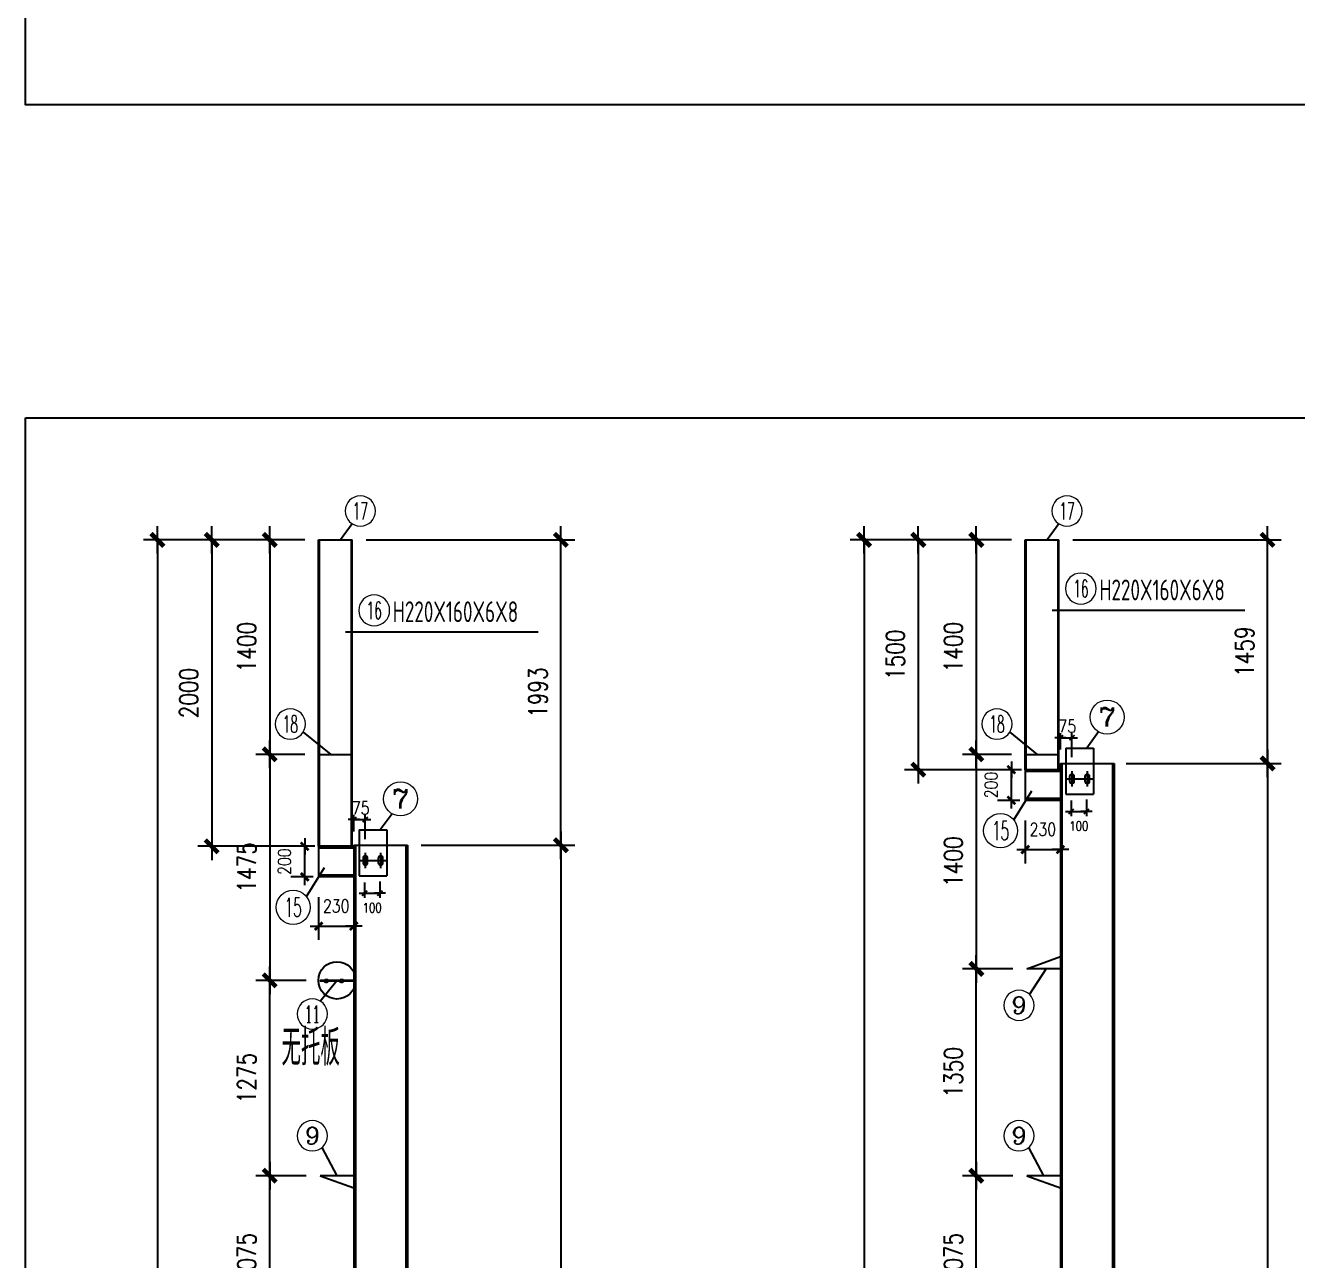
# Model space of a CAD drawing. Header units: millimetres. Extents: x 2451220 to 4527627, y -5186613 to -1639140.
# Drawn here: x 2483553 to 2491857, y -1809499 to -1801438 of the extents above; entities that cross this region are included whole.
import ezdxf
from ezdxf.enums import TextEntityAlignment as Align

# ---------------------------------------------------------------- set-up
doc = ezdxf.new("R2010")
doc.units = ezdxf.units.MM
doc.header["$LTSCALE"] = 1000
doc.header["$PDMODE"] = 34
doc.layers.add('钢架', color=7, linetype='Continuous', lineweight=25)
doc.styles.add('COMPLEX', font='COMPLEX')
doc.styles.add('DIM_FONT', font='simplex.shx', dxfattribs={"width": 0.8, "bigfont": 'hztxt.shx'})
doc.styles.add('hz', font='gbenor.shx', dxfattribs={"width": 0.75, "height": 100, "bigfont": 'gbcbig.shx'})
doc.styles.add('TSSD_Label', font='Tssdeng.shx', dxfattribs={"width": 0.7, "bigfont": 'hztxt.shx'})
doc.dimstyles.new('WGH(1)', dxfattribs={"dimscale": 1.2, "dimtxt": 100, "dimasz": 0.5, "dimexe": 75, "dimexo": 75, "dimgap": 75, "dimtad": 1, "dimdec": 0, "dimzin": 0, "dimdsep": 46, "dimtxsty": 'DIM_FONT', "dimblk1": '_DIMX', "dimblk2": '_DIMX', "dimsah": 1, "dimcen": 0.09, "dimclrd": 3, "dimclre": 3, "dimclrt": 7, "dimadec": 0, "dimazin": 0, "dimtfac": 1, "dimtdec": 0, "dimtix": 1, "dimtmove": 2, "dimatfit": 3, "dimldrblk": '_DIMX', "dimfxl": 1, "dimtolj": 1, "dimtzin": 0, "dimarcsym": 0})

# ---------------------------------------------------------------- blocks, each defined once
blk = doc.blocks.new('_DIMX')
blk.add_line((-150, 0), (150, 0))
at = {"const_width": 50}
blk.add_lwpolyline([(-70, -70), (70, 70)], dxfattribs=at)
blk = doc.blocks.new('*D516')
at = {"color": 3, "lineweight": -2}
for p, q in [((2485376.3, -1804795.9), (2484324.1, -1804795.9)), ((2484414.1, -1804796.5), (2484414.1, -1816720.3)), ((2485581.3, -1816720.9), (2484324.1, -1816720.9))]:
    blk.add_line(p, q, dxfattribs=at)
at = {"layer": 'Defpoints', "color": 0}
for p in [(2485466.3, -1804795.9), (2484414.1, -1816720.9), (2485671.3, -1816720.9)]:
    blk.add_point(p, dxfattribs=at)
at = {"color": 3, "lineweight": -2, "xscale": 0.6, "yscale": 0.6, "zscale": 0.6}
for p, rotation in [((2484414.1, -1804795.9), 90), ((2484414.1, -1816720.9), 270)]:
    blk.add_blockref('_DIMX', p, dxfattribs=dict(at, rotation=rotation))
at = {"color": 7, "insert": (2484264.1, -1810758.4), "char_height": 120, "attachment_point": 5, "rotation": 90, "style": 'DIM_FONT'}
blk.add_mtext('\\A1;11925', dxfattribs=at)
blk = doc.blocks.new('轴线标号')
at = {"lineweight": 13}
blk.add_circle((0, 0), 0.5, dxfattribs=at)
at = {"layer": '钢架', "lineweight": 13, "style": 'COMPLEX', "width": 1.041667}
blk.add_attdef('A', text='', height=0.56, dxfattribs=at).set_placement((-0.25, -0.28), (0.25, -0.28), align=Align.FIT)
blk = doc.blocks.new('*D2367')
at = {"color": 3, "lineweight": -2}
for p, q in [((2485386.3, -1808945.9), (2485057.1, -1808945.9)), ((2485147.1, -1810020.3), (2485147.1, -1808946.5)), ((2485386.3, -1810020.9), (2485057.1, -1810020.9))]:
    blk.add_line(p, q, dxfattribs=at)
at = {"layer": 'Defpoints', "color": 0}
for p in [(2485147.1, -1808945.9), (2485476.3, -1808945.9), (2485476.3, -1810020.9)]:
    blk.add_point(p, dxfattribs=at)
at = {"color": 3, "lineweight": -2, "xscale": 0.6, "yscale": 0.6, "zscale": 0.6}
for p, rotation in [((2485147.1, -1808945.9), 90), ((2485147.1, -1810020.9), 270)]:
    blk.add_blockref('_DIMX', p, dxfattribs=dict(at, rotation=rotation))
at = {"color": 7, "insert": (2484997.1, -1809483.4), "char_height": 120, "attachment_point": 5, "rotation": 90, "style": 'DIM_FONT'}
blk.add_mtext('\\A1;1075', dxfattribs=at)
blk = doc.blocks.new('*D2368')
at = {"color": 3, "lineweight": -2}
for p, q in [((2485386.3, -1807670.9), (2485057.1, -1807670.9)), ((2485147.1, -1808945.3), (2485147.1, -1807671.5)), ((2485386.3, -1808945.9), (2485057.1, -1808945.9))]:
    blk.add_line(p, q, dxfattribs=at)
at = {"layer": 'Defpoints', "color": 0}
for p in [(2485147.1, -1807670.9), (2485476.3, -1807670.9), (2485476.3, -1808945.9)]:
    blk.add_point(p, dxfattribs=at)
at = {"color": 3, "lineweight": -2, "xscale": 0.6, "yscale": 0.6, "zscale": 0.6}
for p, rotation in [((2485147.1, -1807670.9), 90), ((2485147.1, -1808945.9), 270)]:
    blk.add_blockref('_DIMX', p, dxfattribs=dict(at, rotation=rotation))
at = {"color": 7, "insert": (2484997.1, -1808308.4), "char_height": 120, "attachment_point": 5, "rotation": 90, "style": 'DIM_FONT'}
blk.add_mtext('\\A1;1275', dxfattribs=at)
blk = doc.blocks.new('*D518')
at = {"color": 3, "lineweight": -2}
for p, q in [((2485696.3, -1806698.9), (2485696.3, -1806591)), ((2485696.6, -1806621), (2485771.1, -1806621)), ((2485771.3, -1806748.9), (2485771.3, -1806591))]:
    blk.add_line(p, q, dxfattribs=at)
at = {"layer": 'Defpoints', "color": 0}
for p in [(2485771.3, -1806621), (2485696.3, -1806788.9), (2485771.3, -1806838.9)]:
    blk.add_point(p, dxfattribs=at)
at = {"color": 3, "lineweight": -2, "xscale": 0.24, "yscale": 0.24, "zscale": 0.24, "rotation": 180}
blk.add_blockref('_DIMX', (2485696.3, -1806621), dxfattribs=at)
at = {"color": 3, "lineweight": -2, "xscale": 0.24, "yscale": 0.24, "zscale": 0.24}
blk.add_blockref('_DIMX', (2485771.3, -1806621), dxfattribs=at)
at = {"color": 7, "insert": (2485741, -1806546), "char_height": 84, "attachment_point": 5, "style": 'DIM_FONT'}
blk.add_mtext('\\A1;75', dxfattribs=at)
blk = doc.blocks.new('*D519')
at = {"color": 3, "lineweight": -2}
for p, q in [((2485766.3, -1807031.4), (2485766.3, -1807132.7)), ((2485866.3, -1807025.3), (2485866.3, -1807132.7)), ((2485766.1, -1807102.7), (2485765.8, -1807102.7)), ((2485766.3, -1807102.7), (2485866.3, -1807102.7)), ((2485866.6, -1807102.7), (2485866.8, -1807102.7))]:
    blk.add_line(p, q, dxfattribs=at)
at = {"layer": 'Defpoints', "color": 0}
for p in [(2485766.3, -1806971.4), (2485866.3, -1806965.3), (2485866.3, -1807102.7)]:
    blk.add_point(p, dxfattribs=at)
at = {"color": 3, "lineweight": -2, "xscale": 0.24, "yscale": 0.24, "zscale": 0.24}
blk.add_blockref('_DIMX', (2485766.3, -1807102.7), dxfattribs=at)
at = {"color": 3, "lineweight": -2, "xscale": 0.24, "yscale": 0.24, "zscale": 0.24, "rotation": 180}
blk.add_blockref('_DIMX', (2485866.3, -1807102.7), dxfattribs=at)
at = {"color": 7, "insert": (2485816.3, -1807197.1), "char_height": 60, "attachment_point": 5, "style": 'DIM_FONT'}
blk.add_mtext('\\A1;100', dxfattribs=at)
blk = doc.blocks.new('*D520')
at = {"color": 3, "lineweight": -2}
for p, q in [((2485286.3, -1804795.9), (2485057.1, -1804795.9)), ((2485147.1, -1804796.5), (2485147.1, -1806195.3)), ((2485376.3, -1806195.9), (2485057.1, -1806195.9))]:
    blk.add_line(p, q, dxfattribs=at)
at = {"layer": 'Defpoints', "color": 0}
for p in [(2485376.3, -1804795.9), (2485147.1, -1806195.9), (2485466.3, -1806195.9)]:
    blk.add_point(p, dxfattribs=at)
at = {"color": 3, "lineweight": -2, "xscale": 0.6, "yscale": 0.6, "zscale": 0.6}
for p, rotation in [((2485147.1, -1804795.9), 90), ((2485147.1, -1806195.9), 270)]:
    blk.add_blockref('_DIMX', p, dxfattribs=dict(at, rotation=rotation))
at = {"color": 7, "insert": (2484997.1, -1805495.9), "char_height": 120, "attachment_point": 5, "rotation": 90, "style": 'DIM_FONT'}
blk.add_mtext('\\A1;1400', dxfattribs=at)
blk = doc.blocks.new('*D2369')
at = {"color": 3, "lineweight": -2}
for p, q in [((2486136.3, -1806788.9), (2487138.1, -1806788.9)), ((2487048.1, -1806789.5), (2487048.1, -1816720.3)), ((2486161.3, -1816720.9), (2487138.1, -1816720.9))]:
    blk.add_line(p, q, dxfattribs=at)
at = {"layer": 'Defpoints', "color": 0}
for p in [(2486046.3, -1806788.9), (2486071.3, -1816720.9), (2487048.1, -1816720.9)]:
    blk.add_point(p, dxfattribs=at)
at = {"color": 3, "lineweight": -2, "xscale": 0.6, "yscale": 0.6, "zscale": 0.6}
for p, rotation in [((2487048.1, -1806788.9), 90), ((2487048.1, -1816720.9), 270)]:
    blk.add_blockref('_DIMX', p, dxfattribs=dict(at, rotation=rotation))
at = {"color": 7, "insert": (2486898.1, -1811754.9), "char_height": 120, "attachment_point": 5, "rotation": 90, "style": 'DIM_FONT'}
blk.add_mtext('\\A1;9932', dxfattribs=at)
blk = doc.blocks.new('*D2370')
at = {"color": 3, "lineweight": -2}
for p, q in [((2485776.3, -1804795.9), (2487138.1, -1804795.9)), ((2487048.1, -1806788.3), (2487048.1, -1804796.5)), ((2486414, -1806788.9), (2487138.1, -1806788.9))]:
    blk.add_line(p, q, dxfattribs=at)
at = {"layer": 'Defpoints', "color": 0}
for p in [(2485686.3, -1804795.9), (2487048.1, -1804795.9), (2486324, -1806788.9)]:
    blk.add_point(p, dxfattribs=at)
at = {"color": 3, "lineweight": -2, "xscale": 0.6, "yscale": 0.6, "zscale": 0.6}
for p, rotation in [((2487048.1, -1804795.9), 90), ((2487048.1, -1806788.9), 270)]:
    blk.add_blockref('_DIMX', p, dxfattribs=dict(at, rotation=rotation))
at = {"color": 7, "insert": (2486898.1, -1805792.4), "char_height": 120, "attachment_point": 5, "rotation": 90, "style": 'DIM_FONT'}
blk.add_mtext('\\A1;1993', dxfattribs=at)
blk = doc.blocks.new('*D521')
at = {"color": 3, "lineweight": -2}
for p, q in [((2485441.4, -1806795.9), (2485285.6, -1806795.9)), ((2485375.6, -1806795.6), (2485375.6, -1806795.2)), ((2485375.6, -1806995.9), (2485375.6, -1806795.9)), ((2485430.6, -1806995.9), (2485285.6, -1806995.9)), ((2485375.6, -1806996.3), (2485375.6, -1806996.7))]:
    blk.add_line(p, q, dxfattribs=at)
at = {"layer": 'Defpoints', "color": 0}
for p in [(2485375.6, -1806795.9), (2485531.4, -1806795.9), (2485520.6, -1806995.9)]:
    blk.add_point(p, dxfattribs=at)
at = {"color": 3, "lineweight": -2, "xscale": 0.36, "yscale": 0.36, "zscale": 0.36}
for p, rotation in [((2485375.6, -1806795.9), 270), ((2485375.6, -1806995.9), 90)]:
    blk.add_blockref('_DIMX', p, dxfattribs=dict(at, rotation=rotation))
at = {"color": 7, "insert": (2485243.6, -1806895.9), "char_height": 84, "attachment_point": 5, "rotation": 90, "style": 'DIM_FONT'}
blk.add_mtext('\\A1;200', dxfattribs=at)
blk = doc.blocks.new('*D522')
at = {"color": 3, "lineweight": -2}
for p, q in [((2485466.3, -1807127.9), (2485466.3, -1807407)), ((2485696.3, -1807127.9), (2485696.3, -1807407)), ((2485466, -1807317), (2485465.6, -1807317)), ((2485466.3, -1807317), (2485696.3, -1807317)), ((2485696.7, -1807317), (2485697, -1807317))]:
    blk.add_line(p, q, dxfattribs=at)
at = {"layer": 'Defpoints', "color": 0}
for p in [(2485466.3, -1807037.9), (2485696.3, -1807037.9), (2485696.3, -1807317)]:
    blk.add_point(p, dxfattribs=at)
at = {"color": 3, "lineweight": -2, "xscale": 0.36, "yscale": 0.36, "zscale": 0.36}
blk.add_blockref('_DIMX', (2485466.3, -1807317), dxfattribs=at)
at = {"color": 3, "lineweight": -2, "xscale": 0.36, "yscale": 0.36, "zscale": 0.36, "rotation": 180}
blk.add_blockref('_DIMX', (2485696.3, -1807317), dxfattribs=at)
at = {"color": 7, "insert": (2485581.3, -1807185), "char_height": 84, "attachment_point": 5, "style": 'DIM_FONT'}
blk.add_mtext('\\A1;230', dxfattribs=at)
blk = doc.blocks.new('*D524')
at = {"color": 3, "lineweight": -2}
for p, q in [((2485286.3, -1804795.9), (2484678.5, -1804795.9)), ((2484768.5, -1804796.5), (2484768.5, -1806795.3)), ((2485351.4, -1806795.9), (2484678.5, -1806795.9))]:
    blk.add_line(p, q, dxfattribs=at)
at = {"layer": 'Defpoints', "color": 0}
for p in [(2485376.3, -1804795.9), (2484768.5, -1806795.9), (2485441.4, -1806795.9)]:
    blk.add_point(p, dxfattribs=at)
at = {"color": 3, "lineweight": -2, "xscale": 0.6, "yscale": 0.6, "zscale": 0.6}
for p, rotation in [((2484768.5, -1804795.9), 90), ((2484768.5, -1806795.9), 270)]:
    blk.add_blockref('_DIMX', p, dxfattribs=dict(at, rotation=rotation))
at = {"color": 7, "insert": (2484618.5, -1805795.9), "char_height": 120, "attachment_point": 5, "rotation": 90, "style": 'DIM_FONT'}
blk.add_mtext('\\A1;2000', dxfattribs=at)
blk = doc.blocks.new('*D541')
at = {"color": 3, "lineweight": -2}
for p, q in [((2485286.3, -1806195.9), (2485057.1, -1806195.9)), ((2485147.1, -1806196.5), (2485147.1, -1807670.3)), ((2485286.3, -1807670.9), (2485057.1, -1807670.9))]:
    blk.add_line(p, q, dxfattribs=at)
at = {"layer": 'Defpoints', "color": 0}
for p in [(2485376.3, -1806195.9), (2485147.1, -1807670.9), (2485376.3, -1807670.9)]:
    blk.add_point(p, dxfattribs=at)
at = {"color": 3, "lineweight": -2, "xscale": 0.6, "yscale": 0.6, "zscale": 0.6}
for p, rotation in [((2485147.1, -1806195.9), 90), ((2485147.1, -1807670.9), 270)]:
    blk.add_blockref('_DIMX', p, dxfattribs=dict(at, rotation=rotation))
at = {"color": 7, "insert": (2484997.1, -1806933.4), "char_height": 120, "attachment_point": 5, "rotation": 90, "style": 'DIM_FONT'}
blk.add_mtext('\\A1;1475', dxfattribs=at)
blk = doc.blocks.new('*D543')
at = {"color": 3, "lineweight": -2}
for p, q in [((2489989.1, -1804795.9), (2488936.9, -1804795.9)), ((2489026.9, -1804796.5), (2489026.9, -1816720.3)), ((2490194.1, -1816720.9), (2488936.9, -1816720.9))]:
    blk.add_line(p, q, dxfattribs=at)
at = {"layer": 'Defpoints', "color": 0}
for p in [(2490079.1, -1804795.9), (2489026.9, -1816720.9), (2490284.1, -1816720.9)]:
    blk.add_point(p, dxfattribs=at)
at = {"color": 3, "lineweight": -2, "xscale": 0.6, "yscale": 0.6, "zscale": 0.6}
for p, rotation in [((2489026.9, -1804795.9), 90), ((2489026.9, -1816720.9), 270)]:
    blk.add_blockref('_DIMX', p, dxfattribs=dict(at, rotation=rotation))
at = {"color": 7, "insert": (2488876.9, -1810758.4), "char_height": 120, "attachment_point": 5, "rotation": 90, "style": 'DIM_FONT'}
blk.add_mtext('\\A1;11925', dxfattribs=at)
blk = doc.blocks.new('*D2411')
at = {"color": 3, "lineweight": -2}
for p, q in [((2489999.1, -1808945.9), (2489669.9, -1808945.9)), ((2489759.9, -1810020.3), (2489759.9, -1808946.5)), ((2489999.1, -1810020.9), (2489669.9, -1810020.9))]:
    blk.add_line(p, q, dxfattribs=at)
at = {"layer": 'Defpoints', "color": 0}
for p in [(2489759.9, -1808945.9), (2490089.1, -1808945.9), (2490089.1, -1810020.9)]:
    blk.add_point(p, dxfattribs=at)
at = {"color": 3, "lineweight": -2, "xscale": 0.6, "yscale": 0.6, "zscale": 0.6}
for p, rotation in [((2489759.9, -1808945.9), 90), ((2489759.9, -1810020.9), 270)]:
    blk.add_blockref('_DIMX', p, dxfattribs=dict(at, rotation=rotation))
at = {"color": 7, "insert": (2489609.9, -1809483.4), "char_height": 120, "attachment_point": 5, "rotation": 90, "style": 'DIM_FONT'}
blk.add_mtext('\\A1;1075', dxfattribs=at)
blk = doc.blocks.new('*D2412')
at = {"color": 3, "lineweight": -2}
for p, q in [((2489999.1, -1807595.9), (2489669.9, -1807595.9)), ((2489759.9, -1808945.3), (2489759.9, -1807596.5)), ((2489999.1, -1808945.9), (2489669.9, -1808945.9))]:
    blk.add_line(p, q, dxfattribs=at)
at = {"layer": 'Defpoints', "color": 0}
for p in [(2489759.9, -1807595.9), (2490089.1, -1807595.9), (2490089.1, -1808945.9)]:
    blk.add_point(p, dxfattribs=at)
at = {"color": 3, "lineweight": -2, "xscale": 0.6, "yscale": 0.6, "zscale": 0.6}
for p, rotation in [((2489759.9, -1807595.9), 90), ((2489759.9, -1808945.9), 270)]:
    blk.add_blockref('_DIMX', p, dxfattribs=dict(at, rotation=rotation))
at = {"color": 7, "insert": (2489609.9, -1808270.9), "char_height": 120, "attachment_point": 5, "rotation": 90, "style": 'DIM_FONT'}
blk.add_mtext('\\A1;1350', dxfattribs=at)
blk = doc.blocks.new('*D545')
at = {"color": 3, "lineweight": -2}
for p, q in [((2490309.1, -1806164.9), (2490309.1, -1806057)), ((2490384.1, -1806214.9), (2490384.1, -1806057)), ((2490309.4, -1806087), (2490383.9, -1806087))]:
    blk.add_line(p, q, dxfattribs=at)
at = {"layer": 'Defpoints', "color": 0}
for p in [(2490384.1, -1806087), (2490309.1, -1806254.9), (2490384.1, -1806304.9)]:
    blk.add_point(p, dxfattribs=at)
at = {"color": 3, "lineweight": -2, "xscale": 0.24, "yscale": 0.24, "zscale": 0.24, "rotation": 180}
blk.add_blockref('_DIMX', (2490309.1, -1806087), dxfattribs=at)
at = {"color": 3, "lineweight": -2, "xscale": 0.24, "yscale": 0.24, "zscale": 0.24}
blk.add_blockref('_DIMX', (2490384.1, -1806087), dxfattribs=at)
at = {"color": 7, "insert": (2490353.8, -1806012), "char_height": 84, "attachment_point": 5, "style": 'DIM_FONT'}
blk.add_mtext('\\A1;75', dxfattribs=at)
blk = doc.blocks.new('*D546')
at = {"color": 3, "lineweight": -2}
for p, q in [((2490479.1, -1806491.3), (2490479.1, -1806598.7)), ((2490378.9, -1806568.7), (2490378.6, -1806568.7)), ((2490379.1, -1806497.4), (2490379.1, -1806598.7)), ((2490379.1, -1806568.7), (2490479.1, -1806568.7)), ((2490479.4, -1806568.7), (2490479.6, -1806568.7))]:
    blk.add_line(p, q, dxfattribs=at)
at = {"layer": 'Defpoints', "color": 0}
for p in [(2490379.1, -1806437.4), (2490479.1, -1806431.3), (2490479.1, -1806568.7)]:
    blk.add_point(p, dxfattribs=at)
at = {"color": 3, "lineweight": -2, "xscale": 0.24, "yscale": 0.24, "zscale": 0.24}
blk.add_blockref('_DIMX', (2490379.1, -1806568.7), dxfattribs=at)
at = {"color": 3, "lineweight": -2, "xscale": 0.24, "yscale": 0.24, "zscale": 0.24, "rotation": 180}
blk.add_blockref('_DIMX', (2490479.1, -1806568.7), dxfattribs=at)
at = {"color": 7, "insert": (2490429.1, -1806663.1), "char_height": 60, "attachment_point": 5, "style": 'DIM_FONT'}
blk.add_mtext('\\A1;100', dxfattribs=at)
blk = doc.blocks.new('*D547')
at = {"color": 3, "lineweight": -2}
for p, q in [((2489899.1, -1804795.9), (2489669.9, -1804795.9)), ((2489759.9, -1804796.5), (2489759.9, -1806195.3)), ((2489989.1, -1806195.9), (2489669.9, -1806195.9))]:
    blk.add_line(p, q, dxfattribs=at)
at = {"layer": 'Defpoints', "color": 0}
for p in [(2489989.1, -1804795.9), (2489759.9, -1806195.9), (2490079.1, -1806195.9)]:
    blk.add_point(p, dxfattribs=at)
at = {"color": 3, "lineweight": -2, "xscale": 0.6, "yscale": 0.6, "zscale": 0.6}
for p, rotation in [((2489759.9, -1804795.9), 90), ((2489759.9, -1806195.9), 270)]:
    blk.add_blockref('_DIMX', p, dxfattribs=dict(at, rotation=rotation))
at = {"color": 7, "insert": (2489609.9, -1805495.9), "char_height": 120, "attachment_point": 5, "rotation": 90, "style": 'DIM_FONT'}
blk.add_mtext('\\A1;1400', dxfattribs=at)
blk = doc.blocks.new('*D2413')
at = {"color": 3, "lineweight": -2}
for p, q in [((2490739.1, -1806254.9), (2491750.9, -1806254.9)), ((2491660.9, -1806255.5), (2491660.9, -1816720.3)), ((2490774.1, -1816720.9), (2491750.9, -1816720.9))]:
    blk.add_line(p, q, dxfattribs=at)
at = {"layer": 'Defpoints', "color": 0}
for p in [(2490649.1, -1806254.9), (2490684.1, -1816720.9), (2491660.9, -1816720.9)]:
    blk.add_point(p, dxfattribs=at)
at = {"color": 3, "lineweight": -2, "xscale": 0.6, "yscale": 0.6, "zscale": 0.6}
for p, rotation in [((2491660.9, -1806254.9), 90), ((2491660.9, -1816720.9), 270)]:
    blk.add_blockref('_DIMX', p, dxfattribs=dict(at, rotation=rotation))
at = {"color": 7, "insert": (2491510.9, -1811487.9), "char_height": 120, "attachment_point": 5, "rotation": 90, "style": 'DIM_FONT'}
blk.add_mtext('\\A1;10466', dxfattribs=at)
blk = doc.blocks.new('*D2414')
at = {"color": 3, "lineweight": -2}
for p, q in [((2490389.1, -1804795.9), (2491750.9, -1804795.9)), ((2491660.9, -1806254.3), (2491660.9, -1804796.5)), ((2490739.1, -1806254.9), (2491750.9, -1806254.9))]:
    blk.add_line(p, q, dxfattribs=at)
at = {"layer": 'Defpoints', "color": 0}
for p in [(2490299.1, -1804795.9), (2491660.9, -1804795.9), (2490649.1, -1806254.9)]:
    blk.add_point(p, dxfattribs=at)
at = {"color": 3, "lineweight": -2, "xscale": 0.6, "yscale": 0.6, "zscale": 0.6}
for p, rotation in [((2491660.9, -1804795.9), 90), ((2491660.9, -1806254.9), 270)]:
    blk.add_blockref('_DIMX', p, dxfattribs=dict(at, rotation=rotation))
at = {"color": 7, "insert": (2491510.9, -1805525.4), "char_height": 120, "attachment_point": 5, "rotation": 90, "style": 'DIM_FONT'}
blk.add_mtext('\\A1;1459', dxfattribs=at)
blk = doc.blocks.new('*D548')
at = {"color": 3, "lineweight": -2}
for p, q in [((2490054.2, -1806295.9), (2489898.5, -1806295.9)), ((2489988.5, -1806295.6), (2489988.5, -1806295.2)), ((2489988.5, -1806495.9), (2489988.5, -1806295.9)), ((2490043.4, -1806495.9), (2489898.5, -1806495.9)), ((2489988.5, -1806496.3), (2489988.5, -1806496.7))]:
    blk.add_line(p, q, dxfattribs=at)
at = {"layer": 'Defpoints', "color": 0}
for p in [(2489988.5, -1806295.9), (2490144.2, -1806295.9), (2490133.4, -1806495.9)]:
    blk.add_point(p, dxfattribs=at)
at = {"color": 3, "lineweight": -2, "xscale": 0.36, "yscale": 0.36, "zscale": 0.36}
for p, rotation in [((2489988.5, -1806295.9), 270), ((2489988.5, -1806495.9), 90)]:
    blk.add_blockref('_DIMX', p, dxfattribs=dict(at, rotation=rotation))
at = {"color": 7, "insert": (2489856.5, -1806395.9), "char_height": 84, "attachment_point": 5, "rotation": 90, "style": 'DIM_FONT'}
blk.add_mtext('\\A1;200', dxfattribs=at)
blk = doc.blocks.new('*D549')
at = {"color": 3, "lineweight": -2}
for p, q in [((2490079.1, -1806627.9), (2490079.1, -1806907)), ((2490309.1, -1806627.9), (2490309.1, -1806907)), ((2490078.8, -1806817), (2490078.4, -1806817)), ((2490079.1, -1806817), (2490309.1, -1806817)), ((2490309.5, -1806817), (2490309.8, -1806817))]:
    blk.add_line(p, q, dxfattribs=at)
at = {"layer": 'Defpoints', "color": 0}
for p in [(2490079.1, -1806537.9), (2490309.1, -1806537.9), (2490309.1, -1806817)]:
    blk.add_point(p, dxfattribs=at)
at = {"color": 3, "lineweight": -2, "xscale": 0.36, "yscale": 0.36, "zscale": 0.36}
blk.add_blockref('_DIMX', (2490079.1, -1806817), dxfattribs=at)
at = {"color": 3, "lineweight": -2, "xscale": 0.36, "yscale": 0.36, "zscale": 0.36, "rotation": 180}
blk.add_blockref('_DIMX', (2490309.1, -1806817), dxfattribs=at)
at = {"color": 7, "insert": (2490194.1, -1806685), "char_height": 84, "attachment_point": 5, "style": 'DIM_FONT'}
blk.add_mtext('\\A1;230', dxfattribs=at)
blk = doc.blocks.new('*D551')
at = {"color": 3, "lineweight": -2}
for p, q in [((2489899.1, -1804795.9), (2489291.3, -1804795.9)), ((2489381.3, -1804796.5), (2489381.3, -1806295.3)), ((2489989.1, -1806295.9), (2489291.3, -1806295.9))]:
    blk.add_line(p, q, dxfattribs=at)
at = {"layer": 'Defpoints', "color": 0}
for p in [(2489989.1, -1804795.9), (2489381.3, -1806295.9), (2490079.1, -1806295.9)]:
    blk.add_point(p, dxfattribs=at)
at = {"color": 3, "lineweight": -2, "xscale": 0.6, "yscale": 0.6, "zscale": 0.6}
for p, rotation in [((2489381.3, -1804795.9), 90), ((2489381.3, -1806295.9), 270)]:
    blk.add_blockref('_DIMX', p, dxfattribs=dict(at, rotation=rotation))
at = {"color": 7, "insert": (2489231.3, -1805545.9), "char_height": 120, "attachment_point": 5, "rotation": 90, "style": 'DIM_FONT'}
blk.add_mtext('\\A1;1500', dxfattribs=at)
blk = doc.blocks.new('*D553')
at = {"color": 3, "lineweight": -2}
for p, q in [((2489899.1, -1806195.9), (2489669.9, -1806195.9)), ((2489759.9, -1806196.5), (2489759.9, -1807595.3)), ((2489999.1, -1807595.9), (2489669.9, -1807595.9))]:
    blk.add_line(p, q, dxfattribs=at)
at = {"layer": 'Defpoints', "color": 0}
for p in [(2489989.1, -1806195.9), (2489759.9, -1807595.9), (2490089.1, -1807595.9)]:
    blk.add_point(p, dxfattribs=at)
at = {"color": 3, "lineweight": -2, "xscale": 0.6, "yscale": 0.6, "zscale": 0.6}
for p, rotation in [((2489759.9, -1806195.9), 90), ((2489759.9, -1807595.9), 270)]:
    blk.add_blockref('_DIMX', p, dxfattribs=dict(at, rotation=rotation))
at = {"color": 7, "insert": (2489609.9, -1806895.9), "char_height": 120, "attachment_point": 5, "rotation": 90, "style": 'DIM_FONT'}
blk.add_mtext('\\A1;1400', dxfattribs=at)

msp = doc.modelspace()

# ---------------------------------------------------------------- linework, layer by layer
for p, q in [((2485685.1, -1804690.3), (2485609.5, -1804795.9)), ((2490297.9, -1804690.3), (2490222.3, -1804795.9)), ((2485466.3, -1806795.9), (2485466.3, -1804795.9)), ((2485466.3, -1804795.9), (2485686.3, -1804795.9)), ((2485472.3, -1806795.9), (2485472.3, -1804795.9)), ((2485680.3, -1806795.9), (2485680.3, -1804795.9)), ((2485686.3, -1806795.9), (2485686.3, -1804795.9)), ((2490079.1, -1806295.9), (2490079.1, -1804795.9)), ((2490079.1, -1804795.9), (2490299.1, -1804795.9)), ((2490085.1, -1806295.9), (2490085.1, -1804795.9)), ((2490293.1, -1806295.9), (2490293.1, -1804795.9)), ((2490299.1, -1806295.9), (2490299.1, -1804795.9)), ((2490254.5, -1805253.9), (2491512.3, -1805253.9)), ((2485641.7, -1805396.4), (2486899.4, -1805396.4)), ((2485365.8, -1806050.3), (2485545.2, -1806195.9)), ((2489978.6, -1806050.3), (2490158, -1806195.9)), ((2490558.4, -1806048.9), (2490480.4, -1806154.9)), ((2490344.1, -1806154.9), (2490524.1, -1806154.9)), ((2490344.1, -1806154.9), (2490344.1, -1806454.9)), ((2490524.1, -1806154.9), (2490524.1, -1806454.9)), ((2485466.3, -1806195.9), (2485686.3, -1806195.9)), ((2490079.1, -1806195.9), (2490299.1, -1806195.9)), ((2490309.1, -1806295.9), (2490079.1, -1806295.9)), ((2490079.1, -1806295.9), (2490079.1, -1806495.9)), ((2490309.1, -1806307.9), (2490079.1, -1806307.9)), ((2490309.1, -1806254.9), (2490309.1, -1816695.9)), ((2490309.1, -1806254.9), (2490659.1, -1806254.9)), ((2490319.1, -1806254.9), (2490319.1, -1816695.9)), ((2490384.1, -1806304.9), (2490384.1, -1806404.9)), ((2490484.1, -1806304.9), (2490484.1, -1806404.9)), ((2490649.1, -1806254.9), (2490649.1, -1816695.9)), ((2490659.1, -1806254.9), (2490659.1, -1816695.9)), ((2490344.1, -1806354.9), (2490524.1, -1806354.9)), ((2490369.1, -1806339.9), (2490369.1, -1806369.9)), ((2490399.1, -1806369.9), (2490399.1, -1806339.9)), ((2490469.1, -1806339.9), (2490469.1, -1806369.9)), ((2490499.1, -1806369.9), (2490499.1, -1806339.9)), ((2490005, -1806624), (2490122.6, -1806433.3)), ((2490309.1, -1806483.9), (2490079.1, -1806483.9)), ((2490344.1, -1806454.9), (2490524.1, -1806454.9)), ((2490309.1, -1806495.9), (2490079.1, -1806495.9)), ((2485945.6, -1806582.9), (2485867.6, -1806688.9)), ((2485731.3, -1806688.9), (2485911.3, -1806688.9)), ((2485731.3, -1806688.9), (2485731.3, -1806988.9)), ((2485911.3, -1806688.9), (2485911.3, -1806988.9)), ((2485696.3, -1806795.9), (2485466.3, -1806795.9)), ((2485466.3, -1806795.9), (2485466.3, -1806995.9)), ((2485696.3, -1806807.9), (2485466.3, -1806807.9)), ((2485696.3, -1806788.9), (2485696.3, -1816695.9)), ((2485696.3, -1806788.9), (2486046.3, -1806788.9)), ((2485706.3, -1806788.9), (2485706.3, -1816695.9)), ((2486036.3, -1806788.9), (2486036.3, -1816695.9)), ((2486046.3, -1806788.9), (2486046.3, -1816695.9)), ((2485731.3, -1806888.9), (2485911.3, -1806888.9)), ((2485756.3, -1806873.9), (2485756.3, -1806903.9)), ((2485771.3, -1806838.9), (2485771.3, -1806938.9)), ((2485786.3, -1806903.9), (2485786.3, -1806873.9)), ((2485856.3, -1806873.9), (2485856.3, -1806903.9)), ((2485871.3, -1806838.9), (2485871.3, -1806938.9)), ((2485886.3, -1806903.9), (2485886.3, -1806873.9)), ((2485387.2, -1807124), (2485504.9, -1806933.3)), ((2485696.3, -1806983.9), (2485466.3, -1806983.9)), ((2485731.3, -1806988.9), (2485911.3, -1806988.9)), ((2485696.3, -1806995.9), (2485466.3, -1806995.9)), ((2490089.1, -1807595.9), (2490309.1, -1807515.9)), ((2490309.1, -1807595.9), (2490089.1, -1807595.9)), ((2490108, -1807763.6), (2490216.7, -1807595.9)), ((2485696.3, -1807670.9), (2485476.3, -1807670.9)), ((2485476.3, -1807670.9), (2485476.3, -1807676.9)), ((2485696.3, -1807670.9), (2485476.3, -1807670.9)), ((2485696.3, -1807676.9), (2485476.3, -1807676.9)), ((2485477.4, -1807806), (2485586.3, -1807670.9)), ((2485516.3, -1807661.7), (2485516.3, -1807688.6)), ((2485616.3, -1807661.7), (2485616.3, -1807688.6)), ((2485486.9, -1808762.6), (2485586.3, -1808945.9)), ((2490099.7, -1808762.6), (2490199.1, -1808945.9)), ((2485696.3, -1808945.9), (2485476.3, -1808945.9)), ((2485476.3, -1808945.9), (2485696.3, -1809025.9)), ((2490309.1, -1808945.9), (2490089.1, -1808945.9)), ((2490089.1, -1808945.9), (2490309.1, -1809025.9))]:
    msp.add_line(p, q)
for points in [[(2499972, -1801956.2), (2483552.7, -1801956.2), (2483552.7, -1788999.2), (2499972, -1788999.2)], [(2483552.7, -1804000.3), (2499779.2, -1804000.3), (2499779.2, -1817623.4), (2483552.7, -1817623.4)], [(2485507.4, -1807664.8), (2485525.2, -1807664.8), (2485525.2, -1807683.4), (2485507.4, -1807683.4)], [(2485607.4, -1807664.8), (2485625.2, -1807664.8), (2485625.2, -1807683.4), (2485607.4, -1807683.4)]]:
    msp.add_lwpolyline(points, close=True)
msp.add_circle((2485586.3, -1807670.9), 121.6)
for centre, start, end in [((2490384.1, -1806339.9), 0, 180), ((2490484.1, -1806339.9), 0, 180), ((2490384.1, -1806369.9), 180, 0), ((2490484.1, -1806369.9), 180, 0), ((2485771.3, -1806873.9), 0, 180), ((2485771.3, -1806903.9), 180, 0), ((2485871.3, -1806873.9), 0, 180), ((2485871.3, -1806903.9), 180, 0)]:
    msp.add_arc(centre, 15, start, end)

# ---------------------------------------------------------------- block references
ref = msp.add_blockref('轴线标号', (2485738.8, -1804607.3), dxfattribs=dict(xscale=-197.7854466270655, yscale=197.7854466270655, zscale=197.7854466273605))
ref.add_attrib('A', '17', dxfattribs={"layer": '钢架', "lineweight": 13, "height": 110.76, "style": 'COMPLEX', "width": 0.646552}).set_placement((2485689.4, -1804662.7), (2485788.3, -1804662.7), align=Align.FIT)
ref = msp.add_blockref('轴线标号', (2490351.6, -1804607.3), dxfattribs=dict(xscale=-197.7854466270655, yscale=197.7854466270655, zscale=197.7854466273605))
ref.add_attrib('A', '17', dxfattribs={"layer": '钢架', "lineweight": 13, "height": 110.76, "style": 'COMPLEX', "width": 0.646552}).set_placement((2490302.2, -1804662.7), (2490401.1, -1804662.7), align=Align.FIT)
ref = msp.add_blockref('轴线标号', (2490442.1, -1805113.6), dxfattribs=dict(xscale=-201.8218843135983, yscale=201.8218843135983, zscale=201.8218843136332))
ref.add_attrib('A', '16', dxfattribs={"layer": '钢架', "lineweight": 13, "height": 113.02, "style": 'COMPLEX', "width": 0.646552}).set_placement((2490391.7, -1805170.1), (2490492.6, -1805170.1), align=Align.FIT)
ref = msp.add_blockref('轴线标号', (2485829.3, -1805256), dxfattribs=dict(xscale=-201.8218843135983, yscale=201.8218843135983, zscale=201.8218843136332))
ref.add_attrib('A', '16', dxfattribs={"layer": '钢架', "lineweight": 13, "height": 113.02, "style": 'COMPLEX', "width": 0.646552}).set_placement((2485778.9, -1805312.5), (2485879.8, -1805312.5), align=Align.FIT)
ref = msp.add_blockref('轴线标号', (2485282, -1805997.9), dxfattribs=dict(xscale=-197.7854466270655, yscale=197.7854466270655, zscale=197.7854466273605))
ref.add_attrib('A', '18', dxfattribs={"layer": '钢架', "lineweight": 13, "height": 110.76, "style": 'COMPLEX', "width": 0.646552}).set_placement((2485232.5, -1806053.2), (2485331.4, -1806053.2), align=Align.FIT)
ref = msp.add_blockref('轴线标号', (2489894.8, -1805997.9), dxfattribs=dict(xscale=-197.7854466270655, yscale=197.7854466270655, zscale=197.7854466273605))
ref.add_attrib('A', '18', dxfattribs={"layer": '钢架', "lineweight": 13, "height": 110.76, "style": 'COMPLEX', "width": 0.646552}).set_placement((2489845.3, -1806053.2), (2489944.2, -1806053.2), align=Align.FIT)
ref = msp.add_blockref('轴线标号', (2490614, -1805952.4), dxfattribs=dict(xscale=222.8113602818921, yscale=222.8113602823578, zscale=222.811360282251))
ref.add_attrib('A', '7', dxfattribs={"layer": '钢架', "lineweight": 13, "height": 124.8, "style": 'COMPLEX', "width": 1.339286}).set_placement((2490558.3, -1806014.7), (2490669.7, -1806014.7), align=Align.FIT)
ref = msp.add_blockref('轴线标号', (2486001.2, -1806486.4), dxfattribs=dict(xscale=222.8113602818921, yscale=222.8113602823578, zscale=222.811360282251))
ref.add_attrib('A', '7', dxfattribs={"layer": '钢架', "lineweight": 13, "height": 124.8, "style": 'COMPLEX', "width": 1.339286}).set_placement((2485945.5, -1806548.7), (2486056.9, -1806548.7), align=Align.FIT)
ref = msp.add_blockref('轴线标号', (2489918.1, -1806693.8), dxfattribs=dict(xscale=222.8113602818921, yscale=222.8113602823578, zscale=222.811360282251))
ref.add_attrib('A', '15', dxfattribs={"layer": '钢架', "lineweight": 13, "height": 124.77, "style": 'COMPLEX', "width": 0.646552}).set_placement((2489862.4, -1806756.2), (2489973.8, -1806756.2), align=Align.FIT)
ref = msp.add_blockref('轴线标号', (2485300.4, -1807193.8), dxfattribs=dict(xscale=222.8113602818921, yscale=222.8113602823578, zscale=222.811360282251))
ref.add_attrib('A', '15', dxfattribs={"layer": '钢架', "lineweight": 13, "height": 124.77, "style": 'COMPLEX', "width": 0.646552}).set_placement((2485244.7, -1807256.2), (2485356.1, -1807256.2), align=Align.FIT)
ref = msp.add_blockref('轴线标号', (2490038.3, -1807833.8), dxfattribs=dict(xscale=-197.7854466270655, yscale=197.7854466270655, zscale=197.7854466273605))
ref.add_attrib('A', '9', dxfattribs={"layer": '钢架', "lineweight": 13, "height": 110.8, "style": 'COMPLEX', "width": 1.339286}).set_placement((2489988.8, -1807889.1), (2490087.7, -1807889.1), align=Align.FIT)
ref = msp.add_blockref('轴线标号', (2485425.5, -1807890.2), dxfattribs=dict(xscale=-197.7854466270655, yscale=197.7854466270655, zscale=197.7854466273605))
ref.add_attrib('A', '11', dxfattribs={"layer": '钢架', "lineweight": 13, "height": 110.76, "style": 'COMPLEX', "width": 0.78125}).set_placement((2485376, -1807945.5), (2485474.9, -1807945.5), align=Align.FIT)
ref = msp.add_blockref('轴线标号', (2485425.5, -1808685.2), dxfattribs=dict(xscale=-197.7854466270655, yscale=197.7854466270655, zscale=197.7854466273605))
ref.add_attrib('A', '9', dxfattribs={"layer": '钢架', "lineweight": 13, "height": 110.8, "style": 'COMPLEX', "width": 1.339286}).set_placement((2485376, -1808740.5), (2485474.9, -1808740.5), align=Align.FIT)
ref = msp.add_blockref('轴线标号', (2490038.3, -1808685.2), dxfattribs=dict(xscale=-197.7854466270655, yscale=197.7854466270655, zscale=197.7854466273605))
ref.add_attrib('A', '9', dxfattribs={"layer": '钢架', "lineweight": 13, "height": 110.8, "style": 'COMPLEX', "width": 1.339286}).set_placement((2489988.8, -1808740.5), (2490087.7, -1808740.5), align=Align.FIT)

# ---------------------------------------------------------------- texts
at = {"lineweight": -3, "style": 'TSSD_Label', "width": 0.7}
for p in [(2490563.4, -1805190.5), (2485950.6, -1805332.9)]:
    msp.add_text('H220X160X6X8', height=136.08, dxfattribs=at).set_placement(p)
at = {"layer": '钢架', "lineweight": 13, "insert": (2485224.3, -1807991.6), "char_height": 235.2, "attachment_point": 1, "style": 'hz'}
msp.add_mtext_dynamic_manual_height_columns('无托板', width=1506.743, gutter_width=12.5, heights=[336], dxfattribs=at).dxf.set("width", 1476.608)

# ---------------------------------------------------------------- dimensions: what is measured, and where the dimension line sits
for base, p1, p2, picture, middle in [((2484414.1, -1816720.9), (2485466.3, -1804795.9), (2485671.3, -1816720.9), '*D516', (2484264.1, -1810758.4)), ((2484768.5, -1806795.9), (2485376.3, -1804795.9), (2485441.4, -1806795.9), '*D524', (2484618.5, -1805795.9)), ((2485147.1, -1806195.9), (2485376.3, -1804795.9), (2485466.3, -1806195.9), '*D520', (2484997.1, -1805495.9)), ((2487048.1, -1804795.9), (2486324, -1806788.9), (2485686.3, -1804795.9), '*D2370', (2486898.1, -1805792.4)), ((2489026.9, -1816720.9), (2490079.1, -1804795.9), (2490284.1, -1816720.9), '*D543', (2488876.9, -1810758.4)), ((2489381.3, -1806295.9), (2489989.1, -1804795.9), (2490079.1, -1806295.9), '*D551', (2489231.3, -1805545.9)), ((2489759.9, -1806195.9), (2489989.1, -1804795.9), (2490079.1, -1806195.9), '*D547', (2489609.9, -1805495.9)), ((2491660.9, -1804795.9), (2490649.1, -1806254.9), (2490299.1, -1804795.9), '*D2414', (2491510.9, -1805525.4)), ((2485147.1, -1807670.9), (2485376.3, -1806195.9), (2485376.3, -1807670.9), '*D541', (2484997.1, -1806933.4)), ((2489759.9, -1807595.9), (2489989.1, -1806195.9), (2490089.1, -1807595.9), '*D553', (2489609.9, -1806895.9)), ((2491660.9, -1816720.9), (2490649.1, -1806254.9), (2490684.1, -1816720.9), '*D2413', (2491510.9, -1811487.9)), ((2487048.1, -1816720.9), (2486046.3, -1806788.9), (2486071.3, -1816720.9), '*D2369', (2486898.1, -1811754.9)), ((2489759.9, -1807595.9), (2490089.1, -1808945.9), (2490089.1, -1807595.9), '*D2412', (2489609.9, -1808270.9)), ((2485147.1, -1807670.9), (2485476.3, -1808945.9), (2485476.3, -1807670.9), '*D2368', (2484997.1, -1808308.4)), ((2485147.1, -1808945.9), (2485476.3, -1810020.9), (2485476.3, -1808945.9), '*D2367', (2484997.1, -1809483.4)), ((2489759.9, -1808945.9), (2490089.1, -1810020.9), (2490089.1, -1808945.9), '*D2411', (2489609.9, -1809483.4))]:
    dim = msp.add_linear_dim(base=base, p1=p1, p2=p2, angle=90, dimstyle='WGH(1)')
    dim.commit()
    dim.dimension.update_dxf_attribs({"geometry": picture, "text_midpoint": middle})
for base, p1, p2, picture, middle in [((2490384.1, -1806087), (2490309.1, -1806254.9), (2490384.1, -1806304.9), '*D545', (2490353.8, -1806012)), ((2485771.3, -1806621), (2485696.3, -1806788.9), (2485771.3, -1806838.9), '*D518', (2485741, -1806546))]:
    dim = msp.add_linear_dim(base=base, p1=p1, p2=p2, text='75', dimstyle='WGH(1)', override={"dimtxt": 70, "dimasz": 0.2, "dimexe": 25, "dimgap": 25})
    dim.commit()
    dim.dimension.update_dxf_attribs({"geometry": picture, "text_midpoint": middle, "dimtype": 160})
for base, p1, p2, picture, middle in [((2489988.5, -1806295.9), (2490133.4, -1806495.9), (2490144.2, -1806295.9), '*D548', (2489856.5, -1806395.9)), ((2485375.6, -1806795.9), (2485520.6, -1806995.9), (2485531.4, -1806795.9), '*D521', (2485243.6, -1806895.9))]:
    dim = msp.add_linear_dim(base=base, p1=p1, p2=p2, angle=90, dimstyle='WGH(1)', override={"dimtxt": 70, "dimasz": 0.3})
    dim.commit()
    dim.dimension.update_dxf_attribs({"geometry": picture, "text_midpoint": middle})
for base, p1, p2, picture, middle in [((2490479.1, -1806568.7), (2490379.1, -1806437.4), (2490479.1, -1806431.3), '*D546', (2490429.1, -1806663.1)), ((2485866.3, -1807102.7), (2485766.3, -1806971.4), (2485866.3, -1806965.3), '*D519', (2485816.3, -1807197.1))]:
    dim = msp.add_linear_dim(base=base, p1=p1, p2=p2, dimstyle='WGH(1)', override={"dimtxt": 50, "dimasz": 0.2, "dimexe": 25, "dimexo": 50})
    dim.commit()
    dim.dimension.update_dxf_attribs({"geometry": picture, "text_midpoint": middle, "dimtype": 160})
for base, p1, p2, picture, middle in [((2490309.1, -1806817), (2490079.1, -1806537.9), (2490309.1, -1806537.9), '*D549', (2490194.1, -1806685)), ((2485696.3, -1807317), (2485466.3, -1807037.9), (2485696.3, -1807037.9), '*D522', (2485581.3, -1807185))]:
    dim = msp.add_linear_dim(base=base, p1=p1, p2=p2, dimstyle='WGH(1)', override={"dimtxt": 70, "dimasz": 0.3})
    dim.commit()
    dim.dimension.update_dxf_attribs({"geometry": picture, "text_midpoint": middle})

doc.saveas('drawing.dxf')
